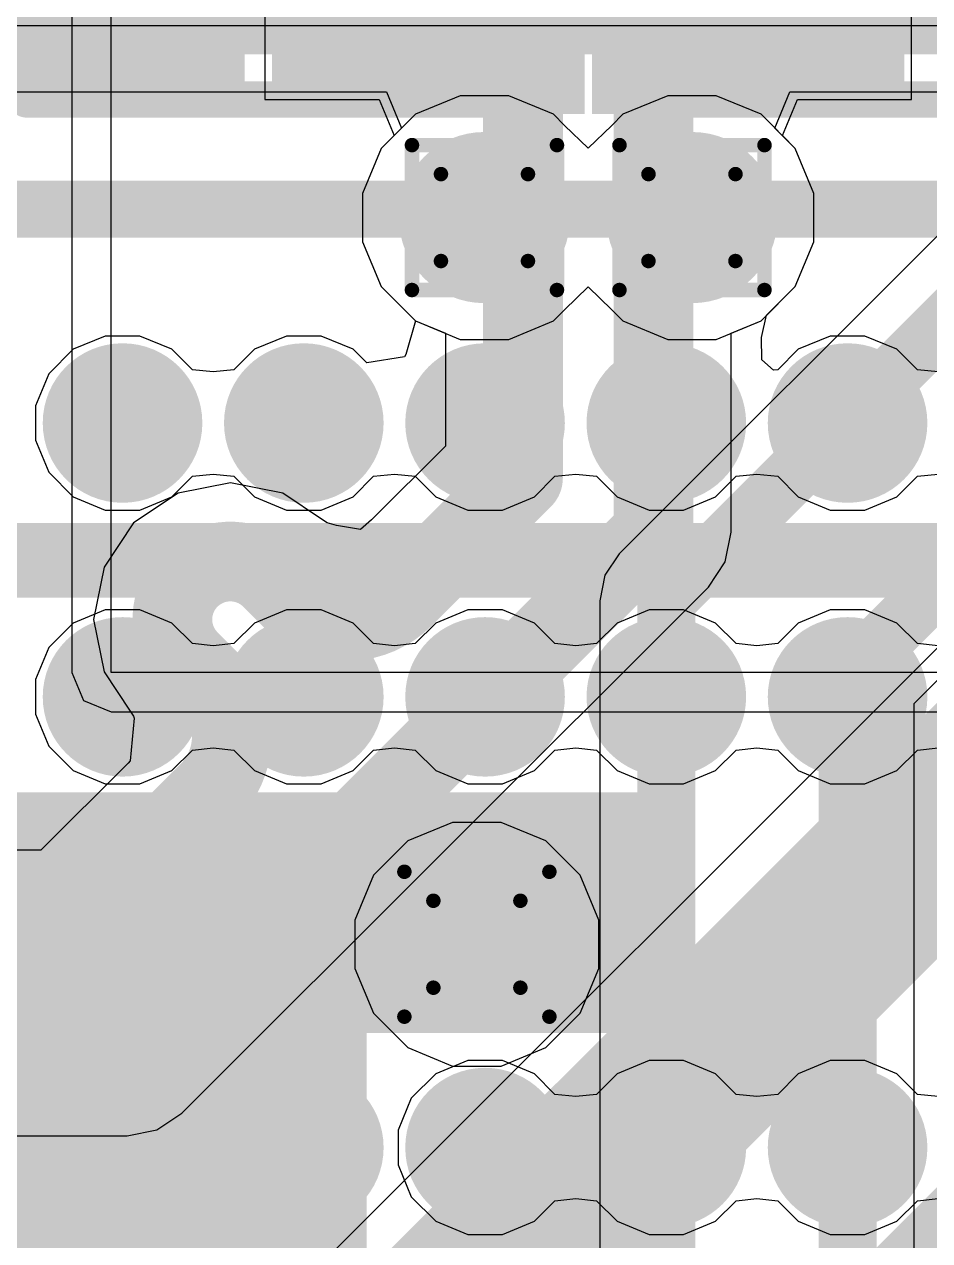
# Model space of a CAD drawing. Header units: inches. Extents: x -22 to 5433, y -13 to 5447.
# Drawn here: x 8.299 to 11.471, y 1.07 to 5.334 of the extents above; entities that cross this region are included whole.
import ezdxf

# ---------------------------------------------------------------- set-up
doc = ezdxf.new("R2010")
doc.units = ezdxf.units.IN
for name, color, linetype in [('Bottom Layer', 5, 'Continuous'), ('Bottom Overlay', 54, 'Continuous'), ('Drill Drawing', 1, 'Continuous'), ('Ground', 16, 'Continuous'), ('Power', 76, 'Continuous'), ('Top Layer', 1, 'Continuous'), ('Top Overlay', 2, 'Continuous'), ('Top Paste', 8, 'Continuous'), ('Top Solder', 216, 'Continuous'), ('Via Holes', 16, 'Continuous')]:
    doc.layers.add(name, color=color, linetype=linetype)

msp = doc.modelspace()

# ---------------------------------------------------------------- hatches: boundary and pattern name
at = {"layer": 'Bottom Layer'}
h = msp.add_hatch(color=5, dxfattribs=at)
edge = h.paths.add_edge_path()
edge.add_arc((9.91096316, 4.65699348), 0.2999994, 0, 360)
h = msp.add_hatch(color=5, dxfattribs=at)
edge = h.paths.add_edge_path()
edge.add_arc((10.63796196, 4.65699348), 0.2999994, 0, 360)
h = msp.add_hatch(color=5, dxfattribs=at)
edge = h.paths.add_edge_path()
edge.add_arc((9.88442778, 2.10956906), 0.2999994, 0, 360)
at = {"layer": 'Ground'}
h = msp.add_hatch(color=16, dxfattribs=at)
edge = h.paths.add_edge_path()
edge.add_arc((9.91096316, 4.65699348), 0.2999994, 0, 360)
h = msp.add_hatch(color=16, dxfattribs=at)
edge = h.paths.add_edge_path()
edge.add_arc((10.63796196, 4.65699348), 0.2999994, 0, 360)
h = msp.add_hatch(color=16, dxfattribs=at)
edge = h.paths.add_edge_path()
edge.add_arc((9.88442778, 2.10956906), 0.2999994, 0, 360)
at = {"layer": 'Power'}
h = msp.add_hatch(color=76, dxfattribs=at)
edge = h.paths.add_edge_path()
edge.add_arc((9.91096316, 4.65699348), 0.2999994, 0, 360)
h = msp.add_hatch(color=76, dxfattribs=at)
edge = h.paths.add_edge_path()
edge.add_arc((10.63796196, 4.65699348), 0.2999994, 0, 360)
h = msp.add_hatch(color=76, dxfattribs=at)
edge = h.paths.add_edge_path()
edge.add_arc((9.88442778, 2.10956906), 0.2999994, 0, 360)
at = {"layer": 'Top Layer'}
for points in [[(8.96882509, 5.19820779), (8.418826189999999, 5.19820779), (8.418826189999999, 5.858209009999999), (8.96882509, 5.858209009999999)], [(9.81882593, 5.19820779), (9.268827029999999, 5.19820779), (9.268827029999999, 5.858209009999999), (9.81882593, 5.858209009999999)], [(10.73009919, 5.858209009999999), (11.28009809, 5.858209009999999), (11.28009809, 5.19820779), (10.73009919, 5.19820779)], [(13.33391034, 3.5860609), (7.865859299999999, 3.5860609), (7.865859299999999, 3.32451202), (13.33391034, 3.32451202)], [(7.16171034, 0.7695920599999999), (9.49851034, 0.7695920599999999), (9.49851034, 2.64183622), (7.16171034, 2.64183622)], [(9.1359228, 1.79854352), (10.54809676, 1.79854352), (10.54809676, 2.64183876), (9.1359228, 2.64183876)]]:
    msp.add_hatch(color=1, dxfattribs=at).paths.add_polyline_path(points)
h = msp.add_hatch(color=1, dxfattribs=at)
edge = h.paths.add_edge_path()
edge.add_arc((9.91096316, 4.65699348), 0.2999994, 0, 360)
h = msp.add_hatch(color=1, dxfattribs=at)
edge = h.paths.add_edge_path()
edge.add_arc((10.63796196, 4.65699348), 0.2999994, 0, 360)
h = msp.add_hatch(color=1, dxfattribs=at)
edge = h.paths.add_edge_path()
edge.add_arc((8.6430993, 3.936745999999999), 0.17799812, 0, 360)
h = msp.add_hatch(color=1, dxfattribs=at)
edge = h.paths.add_edge_path()
edge.add_arc((9.2780993, 3.936745999999999), 0.17799812, 0, 360)
h = msp.add_hatch(color=1, dxfattribs=at)
edge = h.paths.add_edge_path()
edge.add_arc((9.913099299999999, 3.936745999999999), 0.17799812, 0, 360)
h = msp.add_hatch(color=1, dxfattribs=at)
edge = h.paths.add_edge_path()
edge.add_arc((10.5480993, 3.936745999999999), 0.17799812, 0, 360)
h = msp.add_hatch(color=1, dxfattribs=at)
edge = h.paths.add_edge_path()
edge.add_arc((11.1830993, 3.936745999999999), 0.17799812, 0, 360)
h = msp.add_hatch(color=1, dxfattribs=at)
edge = h.paths.add_edge_path()
edge.add_arc((8.6430993, 2.97674792), 0.17799812, 0, 360)
h = msp.add_hatch(color=1, dxfattribs=at)
edge = h.paths.add_edge_path()
edge.add_arc((9.2780993, 2.97674792), 0.17799812, 0, 360)
h = msp.add_hatch(color=1, dxfattribs=at)
edge = h.paths.add_edge_path()
edge.add_arc((9.913099299999999, 2.97674792), 0.17799812, 0, 360)
h = msp.add_hatch(color=1, dxfattribs=at)
edge = h.paths.add_edge_path()
edge.add_arc((10.5480993, 2.97674792), 0.17799812, 0, 360)
h = msp.add_hatch(color=1, dxfattribs=at)
edge = h.paths.add_edge_path()
edge.add_arc((11.1830993, 2.97674792), 0.17799812, 0, 360)
h = msp.add_hatch(color=1, dxfattribs=at)
edge = h.paths.add_edge_path()
edge.add_arc((9.88442778, 2.10956906), 0.2999994, 0, 360)
h = msp.add_hatch(color=1, dxfattribs=at)
edge = h.paths.add_edge_path()
edge.add_arc((8.6430993, 1.396746), 0.17799812, 0, 360)
h = msp.add_hatch(color=1, dxfattribs=at)
edge = h.paths.add_edge_path()
edge.add_arc((9.2780993, 1.396746), 0.17799812, 0, 360)
h = msp.add_hatch(color=1, dxfattribs=at)
edge = h.paths.add_edge_path()
edge.add_arc((9.913099299999999, 1.396746), 0.17799812, 0, 360)
h = msp.add_hatch(color=1, dxfattribs=at)
edge = h.paths.add_edge_path()
edge.add_arc((10.5480993, 1.396746), 0.17799812, 0, 360)
h = msp.add_hatch(color=1, dxfattribs=at)
edge = h.paths.add_edge_path()
edge.add_arc((11.1830993, 1.396746), 0.17799812, 0, 360)
at = {"layer": 'Top Overlay'}
for points in [[(10.26253726, 6.03602044), (9.93233726, 6.03602044), (9.93233726, 5.02002044), (10.26253726, 5.02002044)], [(10.2872921, 5.02022364), (10.6174921, 5.02022364), (10.6174921, 6.03622364), (10.2872921, 6.03622364)]]:
    msp.add_hatch(color=2, dxfattribs=at).paths.add_polyline_path(points)
at = {"layer": 'Top Paste'}
for points in [[(8.96882509, 5.19820779), (8.418826189999999, 5.19820779), (8.418826189999999, 5.858209009999999), (8.96882509, 5.858209009999999)], [(9.81882593, 5.19820779), (9.268827029999999, 5.19820779), (9.268827029999999, 5.858209009999999), (9.81882593, 5.858209009999999)], [(10.73009919, 5.858209009999999), (11.28009809, 5.858209009999999), (11.28009809, 5.19820779), (10.73009919, 5.19820779)]]:
    msp.add_hatch(color=8, dxfattribs=at).paths.add_polyline_path(points)
h = msp.add_hatch(color=8, dxfattribs=at)
edge = h.paths.add_edge_path()
edge.add_arc((8.6430993, 3.936745999999999), 0.17799812, 0, 360)
h = msp.add_hatch(color=8, dxfattribs=at)
edge = h.paths.add_edge_path()
edge.add_arc((9.2780993, 3.936745999999999), 0.17799812, 0, 360)
h = msp.add_hatch(color=8, dxfattribs=at)
edge = h.paths.add_edge_path()
edge.add_arc((9.913099299999999, 3.936745999999999), 0.17799812, 0, 360)
h = msp.add_hatch(color=8, dxfattribs=at)
edge = h.paths.add_edge_path()
edge.add_arc((10.5480993, 3.936745999999999), 0.17799812, 0, 360)
h = msp.add_hatch(color=8, dxfattribs=at)
edge = h.paths.add_edge_path()
edge.add_arc((11.1830993, 3.936745999999999), 0.17799812, 0, 360)
h = msp.add_hatch(color=8, dxfattribs=at)
edge = h.paths.add_edge_path()
edge.add_arc((8.6430993, 2.97674792), 0.17799812, 0, 360)
h = msp.add_hatch(color=8, dxfattribs=at)
edge = h.paths.add_edge_path()
edge.add_arc((9.2780993, 2.97674792), 0.17799812, 0, 360)
h = msp.add_hatch(color=8, dxfattribs=at)
edge = h.paths.add_edge_path()
edge.add_arc((9.913099299999999, 2.97674792), 0.17799812, 0, 360)
h = msp.add_hatch(color=8, dxfattribs=at)
edge = h.paths.add_edge_path()
edge.add_arc((10.5480993, 2.97674792), 0.17799812, 0, 360)
h = msp.add_hatch(color=8, dxfattribs=at)
edge = h.paths.add_edge_path()
edge.add_arc((11.1830993, 2.97674792), 0.17799812, 0, 360)
h = msp.add_hatch(color=8, dxfattribs=at)
edge = h.paths.add_edge_path()
edge.add_arc((8.6430993, 1.396746), 0.17799812, 0, 360)
h = msp.add_hatch(color=8, dxfattribs=at)
edge = h.paths.add_edge_path()
edge.add_arc((9.2780993, 1.396746), 0.17799812, 0, 360)
h = msp.add_hatch(color=8, dxfattribs=at)
edge = h.paths.add_edge_path()
edge.add_arc((9.913099299999999, 1.396746), 0.17799812, 0, 360)
h = msp.add_hatch(color=8, dxfattribs=at)
edge = h.paths.add_edge_path()
edge.add_arc((10.5480993, 1.396746), 0.17799812, 0, 360)
h = msp.add_hatch(color=8, dxfattribs=at)
edge = h.paths.add_edge_path()
edge.add_arc((11.1830993, 1.396746), 0.17799812, 0, 360)
at = {"layer": 'Top Solder'}
for points in [[(9.070425089999999, 5.096607789999999), (8.31722619, 5.096607789999999), (8.31722619, 5.959809009999999), (9.070425089999999, 5.959809009999999)], [(9.920425929999999, 5.096607789999999), (9.16722703, 5.096607789999999), (9.16722703, 5.959809009999999), (9.920425929999999, 5.959809009999999)], [(10.62849919, 5.959809009999999), (11.38169809, 5.959809009999999), (11.38169809, 5.096607789999999), (10.62849919, 5.096607789999999)]]:
    msp.add_hatch(color=216, dxfattribs=at).paths.add_polyline_path(points)
h = msp.add_hatch(color=216, dxfattribs=at)
edge = h.paths.add_edge_path()
edge.add_arc((8.6430993, 3.936745999999999), 0.27959812, 0, 360)
h = msp.add_hatch(color=216, dxfattribs=at)
edge = h.paths.add_edge_path()
edge.add_arc((9.2780993, 3.936745999999999), 0.27959812, 0, 360)
h = msp.add_hatch(color=216, dxfattribs=at)
edge = h.paths.add_edge_path()
edge.add_arc((9.913099299999999, 3.936745999999999), 0.27959812, 0, 360)
h = msp.add_hatch(color=216, dxfattribs=at)
edge = h.paths.add_edge_path()
edge.add_arc((10.5480993, 3.936745999999999), 0.27959812, 0, 360)
h = msp.add_hatch(color=216, dxfattribs=at)
edge = h.paths.add_edge_path()
edge.add_arc((11.1830993, 3.936745999999999), 0.27959812, 0, 360)
h = msp.add_hatch(color=216, dxfattribs=at)
edge = h.paths.add_edge_path()
edge.add_arc((8.6430993, 2.97674792), 0.27959812, 0, 360)
h = msp.add_hatch(color=216, dxfattribs=at)
edge = h.paths.add_edge_path()
edge.add_arc((9.2780993, 2.97674792), 0.27959812, 0, 360)
h = msp.add_hatch(color=216, dxfattribs=at)
edge = h.paths.add_edge_path()
edge.add_arc((9.913099299999999, 2.97674792), 0.27959812, 0, 360)
h = msp.add_hatch(color=216, dxfattribs=at)
edge = h.paths.add_edge_path()
edge.add_arc((10.5480993, 2.97674792), 0.27959812, 0, 360)
h = msp.add_hatch(color=216, dxfattribs=at)
edge = h.paths.add_edge_path()
edge.add_arc((11.1830993, 2.97674792), 0.27959812, 0, 360)
h = msp.add_hatch(color=216, dxfattribs=at)
edge = h.paths.add_edge_path()
edge.add_arc((8.6430993, 1.396746), 0.27959812, 0, 360)
h = msp.add_hatch(color=216, dxfattribs=at)
edge = h.paths.add_edge_path()
edge.add_arc((9.2780993, 1.396746), 0.27959812, 0, 360)
h = msp.add_hatch(color=216, dxfattribs=at)
edge = h.paths.add_edge_path()
edge.add_arc((9.913099299999999, 1.396746), 0.27959812, 0, 360)
h = msp.add_hatch(color=216, dxfattribs=at)
edge = h.paths.add_edge_path()
edge.add_arc((10.5480993, 1.396746), 0.27959812, 0, 360)
h = msp.add_hatch(color=216, dxfattribs=at)
edge = h.paths.add_edge_path()
edge.add_arc((11.1830993, 1.396746), 0.27959812, 0, 360)
at = {"layer": 'Via Holes'}
h = msp.add_hatch(color=7, dxfattribs=at)
edge = h.paths.add_edge_path()
edge.add_arc((9.91096316, 4.65699348), 0.1499997, 0, 360)
h = msp.add_hatch(color=7, dxfattribs=at)
edge = h.paths.add_edge_path()
edge.add_arc((10.63796196, 4.65699348), 0.1499997, 0, 360)
h = msp.add_hatch(color=7, dxfattribs=at)
edge = h.paths.add_edge_path()
edge.add_arc((9.88442778, 2.10956906), 0.1499997, 0, 360)

# ---------------------------------------------------------------- linework, layer by layer
at = {"layer": 'Bottom Layer'}
for p, q in [((6.071090219999999, 5.33088088), (30.86113208, 5.33088088)), ((8.08843442, 5.09780286), (9.56830192, 5.09780286)), ((9.56830192, 5.09780286), (9.620907859999999, 4.97080286)), ((10.92801726, 4.97080286), (10.9806232, 5.09780286)), ((10.9806232, 5.09780286), (13.23442616, 5.09780286)), ((13.33777876, 4.98887242), (7.98596066, -0.36294568)), ((9.620907859999999, 4.97080286), (9.54897252, 4.89886752)), ((10.9999526, 4.89886752), (10.92801726, 4.97080286)), ((9.54897252, 4.89886752), (9.48396376, 4.74192854)), ((11.06496136, 4.74192854), (10.9999526, 4.89886752)), ((9.48396376, 4.74192854), (9.48396376, 4.572058419999999)), ((11.06496136, 4.572058419999999), (11.06496136, 4.74192854)), ((9.48396376, 4.572058419999999), (9.54897252, 4.41511944)), ((10.9999526, 4.41511944), (11.06496136, 4.572058419999999)), ((9.54897252, 4.41511944), (9.669089119999999, 4.29500284)), ((10.879836, 4.29500284), (10.9999526, 4.41511944)), ((9.669089119999999, 4.29500284), (9.773937779999999, 4.25157138)), ((10.77498734, 4.25157138), (10.879836, 4.29500284)), ((9.773937779999999, 4.25157138), (9.773937779999999, 3.8558978)), ((10.77498734, 3.55388672), (10.77498734, 4.25157138)), ((9.773937779999999, 3.8558978), (9.51501526, 3.59697782)), ((9.02076174, 3.72712234), (8.837416919999999, 3.69065302)), ((9.20410656, 3.69065302), (9.02076174, 3.72712234)), ((8.837416919999999, 3.69065302), (8.681974, 3.58678988)), ((9.3440123, 3.59716832), (9.20410656, 3.69065302)), ((8.68197908, 3.5867848), (8.5781261, 3.4313622)), ((8.681974, 3.58678988), (8.68197908, 3.5867848)), ((9.359541859999998, 3.586797499999999), (9.3440123, 3.59716832)), ((9.39217578, 3.57786178), (9.359541859999998, 3.586797499999999)), ((9.51501526, 3.59697782), (9.476836519999999, 3.563239)), ((9.476836519999999, 3.563239), (9.39217578, 3.57786178)), ((10.75428888, 3.44982546), (10.77498734, 3.55388672)), ((8.5781261, 3.4313622), (8.54165678, 3.24801738)), ((10.6953431, 3.36160618), (10.75428888, 3.44982546)), ((8.851325959999999, 1.51758904), (10.6953431, 3.36160618)), ((8.54165678, 3.24801738), (8.5781261, 3.06467256)), ((8.5781261, 3.06467256), (8.67004362, 2.9271087)), ((8.68388408, 2.90229544), (8.66992678, 2.75283676)), ((8.67004362, 2.9271087), (8.68198162, 2.90923726)), ((8.68198162, 2.90923726), (8.68388408, 2.90229544)), ((8.66235504, 2.7443176), (8.3570318, 2.43899436)), ((8.66992678, 2.75283676), (8.66235504, 2.7443176)), ((8.3570318, 2.43899436), (7.757330179999999, 2.43899436)), ((8.76310668, 1.45864326), (8.851325959999999, 1.51758904)), ((8.65904542, 1.4379448), (8.76310668, 1.45864326)), ((7.757330179999999, 1.4379448), (8.65904542, 1.4379448))]:
    msp.add_line(p, q, dxfattribs=at)
for points in [[(8.17368698, -0.8161528, 0.635, 0.635, 0), (15.0990681, 6.10922832, 0.635, 0.635, 0)], [(8.08843442, 5.33088088, 0.2032, 0.2032, 0), (13.23442616, 5.33088088, 0.2032, 0.2032, 0)], [(9.91096316, 4.65699348, 0.2794, 0.2794, 0), (10.04586256, 4.52209408, 0.2794, 0.2794, 0)], [(10.50306256, 4.52209408, 0.2794, 0.2794, 0), (10.63796196, 4.65699348, 0.2794, 0.2794, 0)], [(10.04586256, 3.78616464, 0.2794, 0.2794, 0), (10.04586256, 4.52209408, 0.2794, 0.2794, 0)], [(10.50306256, 3.55388672, 0.2794, 0.2794, 0), (10.50306256, 4.52209408, 0.2794, 0.2794, 0)], [(10.04586256, 3.74326404, 0.2794, 0.2794, 0), (10.04586256, 3.78616464, 0.2794, 0.2794, 0)], [(9.62693782, 3.3243393, 0.2794, 0.2794, 0), (10.04586256, 3.74326404, 0.2794, 0.2794, 0)], [(8.65904542, 1.70986958, 0.2794, 0.2794, 0), (10.50306256, 3.55388672, 0.2794, 0.2794, 0)], [(8.877073939999999, 3.3917001, 0.2794, 0.2794, -0.4142187400102275), (9.164447, 3.39170264, 0.2794, 0.2794, 0)], [(8.87707648, 3.10433212, 0.2794, 0.2794, -0.4142135623730951), (8.87707648, 3.39170264, 0.2794, 0.2794, 0)], [(8.877073939999999, 3.3917001, 0.2794, 0.2794, 0), (8.87707648, 3.39170264, 0.2794, 0.2794, 0)], [(9.164444459999999, 3.3917001, 0.2794, 0.2794, 0), (9.23180526, 3.3243393, 0.2794, 0.2794, 0)], [(9.23180272, 3.32433676, 0.2794, 0.2794, 0), (9.23180526, 3.3243393, 0.2794, 0.2794, 0)], [(9.62693782, 3.3243393, 0.2794, 0.2794, -0.414217327943648), (9.23180526, 3.3243393, 0.2794, 0.2794, 0)], [(8.87707648, 3.10433212, 0.2794, 0.2794, 0), (8.944437279999999, 3.03697132, 0.2794, 0.2794, 0)], [(8.944437279999999, 3.03697132, 0.2794, 0.2794, -0.4142173279678538), (8.944437279999999, 2.64183876, 0.2794, 0.2794, 0)], [(8.845646519999999, 2.543048, 0.2794, 0.2794, 0), (8.944437279999999, 2.64183876, 0.2794, 0.2794, 0)], [(8.4696681, 2.16706958, 0.2794, 0.2794, 0), (8.845646519999999, 2.543048, 0.2794, 0.2794, 0)], [(7.64469388, 2.16706958, 0.2794, 0.2794, 0), (8.4696681, 2.16706958, 0.2794, 0.2794, 0)], [(10.86901306, 0.4147921599999999, 0.3048, 0.3048, 0), (12.4530993, 1.9988784, 0.3048, 0.3048, 0)], [(7.64469642, 1.70986958, 0.2794, 0.2794, 0), (8.65904542, 1.70986958, 0.2794, 0.2794, 0)]]:
    msp.add_lwpolyline(points, format="xyseb", dxfattribs=at)
for points in [[(9.841113159999999, 4.65699348, 0.1397, 0.1397, 1), (9.98081316, 4.65699348, 0.1397, 0.1397, 1)], [(10.56811196, 4.65699348, 0.1397, 0.1397, 1), (10.70781196, 4.65699348, 0.1397, 0.1397, 1)], [(9.97601256, 4.52209408, 0.1397, 0.1397, 1), (10.11571256, 4.52209408, 0.1397, 0.1397, 1)], [(9.97601256, 4.52209408, 0.1397, 0.1397, 1), (10.11571256, 4.52209408, 0.1397, 0.1397, 1)], [(10.43321256, 4.52209408, 0.1397, 0.1397, 1), (10.57291256, 4.52209408, 0.1397, 0.1397, 1)], [(10.43321256, 4.52209408, 0.1397, 0.1397, 1), (10.57291256, 4.52209408, 0.1397, 0.1397, 1)], [(9.97601256, 3.78616464, 0.1397, 0.1397, 1), (10.11571256, 3.78616464, 0.1397, 0.1397, 1)], [(9.97601256, 3.78616464, 0.1397, 0.1397, 1), (10.11571256, 3.78616464, 0.1397, 0.1397, 1)], [(9.97601256, 3.74326404, 0.1397, 0.1397, 1), (10.11571256, 3.74326404, 0.1397, 0.1397, 1)], [(9.97601256, 3.74326404, 0.1397, 0.1397, 1), (10.11571256, 3.74326404, 0.1397, 0.1397, 1)], [(10.43321256, 3.55388672, 0.1397, 0.1397, 1), (10.57291256, 3.55388672, 0.1397, 0.1397, 1)], [(10.43321256, 3.55388672, 0.1397, 0.1397, 1), (10.57291256, 3.55388672, 0.1397, 0.1397, 1)], [(8.80722394, 3.3917001, 0.1397, 0.1397, 1), (8.94692394, 3.3917001, 0.1397, 0.1397, 1)], [(8.80722394, 3.3917001, 0.1397, 0.1397, 1), (8.94692394, 3.3917001, 0.1397, 0.1397, 1)], [(8.80722648, 3.39170264, 0.1397, 0.1397, 1), (8.946926479999998, 3.39170264, 0.1397, 0.1397, 1)], [(8.80722648, 3.39170264, 0.1397, 0.1397, 1), (8.946926479999998, 3.39170264, 0.1397, 0.1397, 1)], [(9.09459446, 3.3917001, 0.1397, 0.1397, 1), (9.23429446, 3.3917001, 0.1397, 0.1397, 1)], [(9.094597, 3.39170264, 0.1397, 0.1397, 1), (9.234297, 3.39170264, 0.1397, 0.1397, 1)], [(9.161952719999999, 3.32433676, 0.1397, 0.1397, 1), (9.30165272, 3.32433676, 0.1397, 0.1397, 1)], [(9.16195526, 3.3243393, 0.1397, 0.1397, 1), (9.301655259999999, 3.3243393, 0.1397, 0.1397, 1)], [(9.16195526, 3.3243393, 0.1397, 0.1397, 1), (9.301655259999999, 3.3243393, 0.1397, 0.1397, 1)], [(9.16195526, 3.3243393, 0.1397, 0.1397, 1), (9.301655259999999, 3.3243393, 0.1397, 0.1397, 1)], [(9.55708782, 3.3243393, 0.1397, 0.1397, 1), (9.69678782, 3.3243393, 0.1397, 0.1397, 1)], [(9.55708782, 3.3243393, 0.1397, 0.1397, 1), (9.69678782, 3.3243393, 0.1397, 0.1397, 1)], [(8.80722648, 3.10433212, 0.1397, 0.1397, 1), (8.946926479999998, 3.10433212, 0.1397, 0.1397, 1)], [(8.80722648, 3.10433212, 0.1397, 0.1397, 1), (8.946926479999998, 3.10433212, 0.1397, 0.1397, 1)], [(8.87458728, 3.03697132, 0.1397, 0.1397, 1), (9.01428728, 3.03697132, 0.1397, 0.1397, 1)], [(8.87458728, 3.03697132, 0.1397, 0.1397, 1), (9.01428728, 3.03697132, 0.1397, 0.1397, 1)], [(8.87458728, 2.64183876, 0.1397, 0.1397, 1), (9.01428728, 2.64183876, 0.1397, 0.1397, 1)], [(8.87458728, 2.64183876, 0.1397, 0.1397, 1), (9.01428728, 2.64183876, 0.1397, 0.1397, 1)], [(8.77579652, 2.543048, 0.1397, 0.1397, 1), (8.91549652, 2.543048, 0.1397, 0.1397, 1)], [(8.77579652, 2.543048, 0.1397, 0.1397, 1), (8.91549652, 2.543048, 0.1397, 0.1397, 1)], [(8.3998181, 2.16706958, 0.1397, 0.1397, 1), (8.539518099999999, 2.16706958, 0.1397, 0.1397, 1)], [(8.3998181, 2.16706958, 0.1397, 0.1397, 1), (8.539518099999999, 2.16706958, 0.1397, 0.1397, 1)], [(8.58919542, 1.70986958, 0.1397, 0.1397, 1), (8.728895419999999, 1.70986958, 0.1397, 0.1397, 1)], [(8.58919542, 1.70986958, 0.1397, 0.1397, 1), (8.728895419999999, 1.70986958, 0.1397, 0.1397, 1)]]:
    msp.add_lwpolyline(points, format="xyseb", close=True, dxfattribs=at)
at = {"layer": 'Bottom Overlay'}
msp.add_lwpolyline([(4.95759994, 5.33088088, 0.127, 0.127, 0), (31.95759928, 5.33088088, 0.127, 0.127, 0)], format="xyseb", dxfattribs=at)
at = {"layer": 'Drill Drawing'}
for points in [[(9.65696316, 4.910993479999999, 0.0508, 0.0508, 0), (10.16496316, 4.910993479999999, 0.0508, 0.0508, 0)], [(9.65696316, 4.40299348, 0.0508, 0.0508, 0), (9.65696316, 4.910993479999999, 0.0508, 0.0508, 0)], [(10.16496316, 4.40299348, 0.0508, 0.0508, 0), (10.16496316, 4.910993479999999, 0.0508, 0.0508, 0)], [(10.38396196, 4.910993479999999, 0.0508, 0.0508, 0), (10.89196196, 4.910993479999999, 0.0508, 0.0508, 0)], [(10.38396196, 4.40299348, 0.0508, 0.0508, 0), (10.38396196, 4.910993479999999, 0.0508, 0.0508, 0)], [(10.89196196, 4.40299348, 0.0508, 0.0508, 0), (10.89196196, 4.910993479999999, 0.0508, 0.0508, 0)], [(9.75856316, 4.80939348, 0.0508, 0.0508, 0), (10.06336316, 4.80939348, 0.0508, 0.0508, 0)], [(9.75856316, 4.50459348, 0.0508, 0.0508, 0), (9.75856316, 4.80939348, 0.0508, 0.0508, 0)], [(10.06336316, 4.50459348, 0.0508, 0.0508, 0), (10.06336316, 4.80939348, 0.0508, 0.0508, 0)], [(10.48556196, 4.80939348, 0.0508, 0.0508, 0), (10.79036196, 4.80939348, 0.0508, 0.0508, 0)], [(10.48556196, 4.50459348, 0.0508, 0.0508, 0), (10.48556196, 4.80939348, 0.0508, 0.0508, 0)], [(10.79036196, 4.50459348, 0.0508, 0.0508, 0), (10.79036196, 4.80939348, 0.0508, 0.0508, 0)], [(9.75856316, 4.50459348, 0.0508, 0.0508, 0), (10.06336316, 4.50459348, 0.0508, 0.0508, 0)], [(10.48556196, 4.50459348, 0.0508, 0.0508, 0), (10.79036196, 4.50459348, 0.0508, 0.0508, 0)], [(9.65696316, 4.40299348, 0.0508, 0.0508, 0), (10.16496316, 4.40299348, 0.0508, 0.0508, 0)], [(10.38396196, 4.40299348, 0.0508, 0.0508, 0), (10.89196196, 4.40299348, 0.0508, 0.0508, 0)], [(9.63042778, 2.36356906, 0.0508, 0.0508, 0), (10.13842778, 2.36356906, 0.0508, 0.0508, 0)], [(9.63042778, 1.85556906, 0.0508, 0.0508, 0), (9.63042778, 2.36356906, 0.0508, 0.0508, 0)], [(10.13842778, 1.85556906, 0.0508, 0.0508, 0), (10.13842778, 2.36356906, 0.0508, 0.0508, 0)], [(9.73202778, 2.26196906, 0.0508, 0.0508, 0), (10.03682778, 2.26196906, 0.0508, 0.0508, 0)], [(9.73202778, 1.95716906, 0.0508, 0.0508, 0), (9.73202778, 2.26196906, 0.0508, 0.0508, 0)], [(10.03682778, 1.95716906, 0.0508, 0.0508, 0), (10.03682778, 2.26196906, 0.0508, 0.0508, 0)], [(9.73202778, 1.95716906, 0.0508, 0.0508, 0), (10.03682778, 1.95716906, 0.0508, 0.0508, 0)], [(9.63042778, 1.85556906, 0.0508, 0.0508, 0), (10.13842778, 1.85556906, 0.0508, 0.0508, 0)]]:
    msp.add_lwpolyline(points, format="xyseb", dxfattribs=at)
for points in [[(9.64426316, 4.910993479999999, 0.0254, 0.0254, 1), (9.66966316, 4.910993479999999, 0.0254, 0.0254, 1)], [(9.64426316, 4.910993479999999, 0.0254, 0.0254, 1), (9.66966316, 4.910993479999999, 0.0254, 0.0254, 1)], [(10.15226316, 4.910993479999999, 0.0254, 0.0254, 1), (10.17766316, 4.910993479999999, 0.0254, 0.0254, 1)], [(10.15226316, 4.910993479999999, 0.0254, 0.0254, 1), (10.17766316, 4.910993479999999, 0.0254, 0.0254, 1)], [(10.37126196, 4.910993479999999, 0.0254, 0.0254, 1), (10.39666196, 4.910993479999999, 0.0254, 0.0254, 1)], [(10.37126196, 4.910993479999999, 0.0254, 0.0254, 1), (10.39666196, 4.910993479999999, 0.0254, 0.0254, 1)], [(10.87926196, 4.910993479999999, 0.0254, 0.0254, 1), (10.90466196, 4.910993479999999, 0.0254, 0.0254, 1)], [(10.87926196, 4.910993479999999, 0.0254, 0.0254, 1), (10.90466196, 4.910993479999999, 0.0254, 0.0254, 1)], [(9.74586316, 4.80939348, 0.0254, 0.0254, 1), (9.77126316, 4.80939348, 0.0254, 0.0254, 1)], [(9.74586316, 4.80939348, 0.0254, 0.0254, 1), (9.77126316, 4.80939348, 0.0254, 0.0254, 1)], [(10.05066316, 4.80939348, 0.0254, 0.0254, 1), (10.07606316, 4.80939348, 0.0254, 0.0254, 1)], [(10.05066316, 4.80939348, 0.0254, 0.0254, 1), (10.07606316, 4.80939348, 0.0254, 0.0254, 1)], [(10.47286196, 4.80939348, 0.0254, 0.0254, 1), (10.49826196, 4.80939348, 0.0254, 0.0254, 1)], [(10.47286196, 4.80939348, 0.0254, 0.0254, 1), (10.49826196, 4.80939348, 0.0254, 0.0254, 1)], [(10.77766196, 4.80939348, 0.0254, 0.0254, 1), (10.80306196, 4.80939348, 0.0254, 0.0254, 1)], [(10.77766196, 4.80939348, 0.0254, 0.0254, 1), (10.80306196, 4.80939348, 0.0254, 0.0254, 1)], [(9.74586316, 4.50459348, 0.0254, 0.0254, 1), (9.77126316, 4.50459348, 0.0254, 0.0254, 1)], [(9.74586316, 4.50459348, 0.0254, 0.0254, 1), (9.77126316, 4.50459348, 0.0254, 0.0254, 1)], [(10.05066316, 4.50459348, 0.0254, 0.0254, 1), (10.07606316, 4.50459348, 0.0254, 0.0254, 1)], [(10.05066316, 4.50459348, 0.0254, 0.0254, 1), (10.07606316, 4.50459348, 0.0254, 0.0254, 1)], [(10.47286196, 4.50459348, 0.0254, 0.0254, 1), (10.49826196, 4.50459348, 0.0254, 0.0254, 1)], [(10.47286196, 4.50459348, 0.0254, 0.0254, 1), (10.49826196, 4.50459348, 0.0254, 0.0254, 1)], [(10.77766196, 4.50459348, 0.0254, 0.0254, 1), (10.80306196, 4.50459348, 0.0254, 0.0254, 1)], [(10.77766196, 4.50459348, 0.0254, 0.0254, 1), (10.80306196, 4.50459348, 0.0254, 0.0254, 1)], [(9.64426316, 4.40299348, 0.0254, 0.0254, 1), (9.66966316, 4.40299348, 0.0254, 0.0254, 1)], [(9.64426316, 4.40299348, 0.0254, 0.0254, 1), (9.66966316, 4.40299348, 0.0254, 0.0254, 1)], [(10.15226316, 4.40299348, 0.0254, 0.0254, 1), (10.17766316, 4.40299348, 0.0254, 0.0254, 1)], [(10.15226316, 4.40299348, 0.0254, 0.0254, 1), (10.17766316, 4.40299348, 0.0254, 0.0254, 1)], [(10.37126196, 4.40299348, 0.0254, 0.0254, 1), (10.39666196, 4.40299348, 0.0254, 0.0254, 1)], [(10.37126196, 4.40299348, 0.0254, 0.0254, 1), (10.39666196, 4.40299348, 0.0254, 0.0254, 1)], [(10.87926196, 4.40299348, 0.0254, 0.0254, 1), (10.90466196, 4.40299348, 0.0254, 0.0254, 1)], [(10.87926196, 4.40299348, 0.0254, 0.0254, 1), (10.90466196, 4.40299348, 0.0254, 0.0254, 1)], [(9.61772778, 2.36356906, 0.0254, 0.0254, 1), (9.64312778, 2.36356906, 0.0254, 0.0254, 1)], [(9.61772778, 2.36356906, 0.0254, 0.0254, 1), (9.64312778, 2.36356906, 0.0254, 0.0254, 1)], [(10.12572778, 2.36356906, 0.0254, 0.0254, 1), (10.15112778, 2.36356906, 0.0254, 0.0254, 1)], [(10.12572778, 2.36356906, 0.0254, 0.0254, 1), (10.15112778, 2.36356906, 0.0254, 0.0254, 1)], [(9.71932778, 2.26196906, 0.0254, 0.0254, 1), (9.74472778, 2.26196906, 0.0254, 0.0254, 1)], [(9.71932778, 2.26196906, 0.0254, 0.0254, 1), (9.74472778, 2.26196906, 0.0254, 0.0254, 1)], [(10.02412778, 2.26196906, 0.0254, 0.0254, 1), (10.04952778, 2.26196906, 0.0254, 0.0254, 1)], [(10.02412778, 2.26196906, 0.0254, 0.0254, 1), (10.04952778, 2.26196906, 0.0254, 0.0254, 1)], [(9.71932778, 1.95716906, 0.0254, 0.0254, 1), (9.74472778, 1.95716906, 0.0254, 0.0254, 1)], [(9.71932778, 1.95716906, 0.0254, 0.0254, 1), (9.74472778, 1.95716906, 0.0254, 0.0254, 1)], [(10.02412778, 1.95716906, 0.0254, 0.0254, 1), (10.04952778, 1.95716906, 0.0254, 0.0254, 1)], [(10.02412778, 1.95716906, 0.0254, 0.0254, 1), (10.04952778, 1.95716906, 0.0254, 0.0254, 1)], [(9.61772778, 1.85556906, 0.0254, 0.0254, 1), (9.64312778, 1.85556906, 0.0254, 0.0254, 1)], [(9.61772778, 1.85556906, 0.0254, 0.0254, 1), (9.64312778, 1.85556906, 0.0254, 0.0254, 1)], [(10.12572778, 1.85556906, 0.0254, 0.0254, 1), (10.15112778, 1.85556906, 0.0254, 0.0254, 1)], [(10.12572778, 1.85556906, 0.0254, 0.0254, 1), (10.15112778, 1.85556906, 0.0254, 0.0254, 1)]]:
    msp.add_lwpolyline(points, format="xyseb", close=True, dxfattribs=at)
at = {"layer": 'Ground'}
for p, q in [((12.61162578, 5.70681104), (10.38328886, 3.47847412)), ((9.8260281, 5.08399288), (9.669089119999999, 5.01898412)), ((9.995898219999999, 5.08399288), (9.8260281, 5.08399288)), ((10.1528372, 5.01898412), (9.995898219999999, 5.08399288)), ((10.5530269, 5.08399288), (10.39608792, 5.01898412)), ((10.72289702, 5.08399288), (10.5530269, 5.08399288)), ((10.879836, 5.01898412), (10.72289702, 5.08399288)), ((9.669089119999999, 5.01898412), (9.54897252, 4.89886752)), ((10.191496, 4.98032532), (10.1528372, 5.01898412)), ((10.39608792, 5.01898412), (10.35742912, 4.98032532)), ((10.9999526, 4.89886752), (10.879836, 5.01898412)), ((10.27446256, 4.900325479999999), (10.191496, 4.98032532)), ((10.35742912, 4.98032532), (10.27446256, 4.900325479999999)), ((9.54897252, 4.89886752), (9.48396376, 4.74192854)), ((11.06496136, 4.74192854), (10.9999526, 4.89886752)), ((9.48396376, 4.74192854), (9.48396376, 4.572058419999999)), ((11.06496136, 4.572058419999999), (11.06496136, 4.74192854)), ((11.41617732, 2.95359582), (13.13454828, 4.67196678)), ((9.48396376, 4.572058419999999), (9.54897252, 4.41511944)), ((10.9999526, 4.41511944), (11.06496136, 4.572058419999999)), ((9.54897252, 4.41511944), (9.669089119999999, 4.29500284)), ((10.191496, 4.33366164), (10.27446256, 4.41366148)), ((10.27446256, 4.41366148), (10.35742912, 4.33366164)), ((10.879836, 4.29500284), (10.9999526, 4.41511944)), ((10.1528372, 4.29500284), (10.191496, 4.33366164)), ((10.35742912, 4.33366164), (10.39608792, 4.29500284)), ((9.669089119999999, 4.29500284), (9.8260281, 4.22999408)), ((9.995898219999999, 4.22999408), (10.1528372, 4.29500284)), ((10.39608792, 4.29500284), (10.5530269, 4.22999408)), ((10.72289702, 4.22999408), (10.879836, 4.29500284)), ((9.8260281, 4.22999408), (9.995898219999999, 4.22999408)), ((10.5530269, 4.22999408), (10.72289702, 4.22999408)), ((10.38328886, 3.47847412), (10.33276318, 3.40285832)), ((10.33276318, 3.40285832), (10.31502128, 3.31366368)), ((10.31502128, 3.31366368), (10.31502128, -0.5521197999999999)), ((11.41617732, 0.05237988), (11.41617732, 2.95359582))]:
    msp.add_line(p, q, dxfattribs=at)
for points in [[(10.5480993, 3.31366368, 0.2032, 0.2032, 0), (12.77643622, 5.5420006, 0.2032, 0.2032, 0)], [(11.1830993, 3.05013868, 0.2032, 0.2032, 0), (13.03800542, 4.9050448, 0.2032, 0.2032, 0)], [(10.5480993, -0.9177527999999999, 0.2032, 0.2032, 0), (10.5480993, 3.31366368, 0.2032, 0.2032, 0)], [(11.1830993, -0.31325312, 0.2032, 0.2032, 0), (11.1830993, 3.05013868, 0.2032, 0.2032, 0)]]:
    msp.add_lwpolyline(points, format="xyseb", dxfattribs=at)
for points in [[(10.4972993, 3.31366368, 0.1016, 0.1016, 1), (10.5988993, 3.31366368, 0.1016, 0.1016, 1)], [(10.4972993, 3.31366368, 0.1016, 0.1016, 1), (10.5988993, 3.31366368, 0.1016, 0.1016, 1)], [(11.1322993, 3.05013868, 0.1016, 0.1016, 1), (11.2338993, 3.05013868, 0.1016, 0.1016, 1)], [(11.1322993, 3.05013868, 0.1016, 0.1016, 1), (11.2338993, 3.05013868, 0.1016, 0.1016, 1)]]:
    msp.add_lwpolyline(points, format="xyseb", close=True, dxfattribs=at)
at = {"layer": 'Power'}
for p, q in [((8.4658962, 5.502280079999999), (8.4658962, 3.0617414)), ((8.603361, 3.0617414), (8.603361, 5.502280079999999)), ((9.8260281, 5.08399288), (9.669089119999999, 5.01898412)), ((9.995898219999999, 5.08399288), (9.8260281, 5.08399288)), ((10.1528372, 5.01898412), (9.995898219999999, 5.08399288)), ((10.5530269, 5.08399288), (10.39608792, 5.01898412)), ((10.72289702, 5.08399288), (10.5530269, 5.08399288)), ((10.879836, 5.01898412), (10.72289702, 5.08399288)), ((9.669089119999999, 5.01898412), (9.54897252, 4.89886752)), ((10.191496, 4.98032532), (10.1528372, 5.01898412)), ((10.39608792, 5.01898412), (10.35742912, 4.98032532)), ((10.9999526, 4.89886752), (10.879836, 5.01898412)), ((10.27446256, 4.900325479999999), (10.191496, 4.98032532)), ((10.35742912, 4.98032532), (10.27446256, 4.900325479999999)), ((9.54897252, 4.89886752), (9.48396376, 4.74192854)), ((11.06496136, 4.74192854), (10.9999526, 4.89886752)), ((9.48396376, 4.74192854), (9.48396376, 4.572058419999999)), ((11.06496136, 4.572058419999999), (11.06496136, 4.74192854)), ((9.48396376, 4.572058419999999), (9.54897252, 4.41511944)), ((10.9999526, 4.41511944), (11.06496136, 4.572058419999999)), ((9.54897252, 4.41511944), (9.669089119999999, 4.29500284)), ((10.191496, 4.33366164), (10.27446256, 4.41366148)), ((10.27446256, 4.41366148), (10.35742912, 4.33366164)), ((10.879836, 4.29500284), (10.9999526, 4.41511944)), ((10.1528372, 4.29500284), (10.191496, 4.33366164)), ((10.35742912, 4.33366164), (10.39608792, 4.29500284)), ((9.669089119999999, 4.29500284), (9.8260281, 4.22999408)), ((9.995898219999999, 4.22999408), (10.1528372, 4.29500284)), ((10.39608792, 4.29500284), (10.5530269, 4.22999408)), ((10.72289702, 4.22999408), (10.879836, 4.29500284)), ((9.8260281, 4.22999408), (9.995898219999999, 4.22999408)), ((10.5530269, 4.22999408), (10.72289702, 4.22999408)), ((8.4658962, 3.0617414), (8.50615774, 2.96453814)), ((14.50351176, 3.0617414), (8.603361, 3.0617414)), ((8.50615774, 2.96453814), (8.603361, 2.9242766)), ((8.603361, 2.9242766), (12.99961078, 2.9242766)), ((9.79949272, 2.53656846), (9.64255374, 2.4715597)), ((9.96936284, 2.53656846), (9.79949272, 2.53656846)), ((10.12630182, 2.4715597), (9.96936284, 2.53656846)), ((9.64255374, 2.4715597), (9.52243714, 2.3514431)), ((10.24641842, 2.3514431), (10.12630182, 2.4715597)), ((9.52243714, 2.3514431), (9.45742838, 2.19450412)), ((10.31142718, 2.19450412), (10.24641842, 2.3514431)), ((9.45742838, 2.19450412), (9.45742838, 2.024634)), ((10.31142718, 2.024634), (10.31142718, 2.19450412)), ((9.45742838, 2.024634), (9.52243714, 1.86769502)), ((10.24641842, 1.86769502), (10.31142718, 2.024634)), ((9.52243714, 1.86769502), (9.64255374, 1.74757842)), ((10.12630182, 1.74757842), (10.24641842, 1.86769502)), ((9.64255374, 1.74757842), (9.79949272, 1.68256966)), ((9.96936284, 1.68256966), (10.12630182, 1.74757842)), ((9.79949272, 1.68256966), (9.96936284, 1.68256966))]:
    msp.add_line(p, q, dxfattribs=at)
at = {"layer": 'Top Layer'}
for p, q in [((9.1418283, 5.985207739999999), (9.1418283, 5.071209059999999)), ((11.40709682, 5.071209059999999), (11.40709682, 5.985207739999999)), ((9.1418283, 5.071209059999999), (9.54170812, 5.071209059999999)), ((9.54170812, 5.071209059999999), (9.594314059999999, 4.944209059999999)), ((10.95461106, 4.944209059999999), (11.007217, 5.071209059999999)), ((11.007217, 5.071209059999999), (11.40709682, 5.071209059999999)), ((9.594314059999999, 4.944209059999999), (9.54897252, 4.89886752)), ((10.9999526, 4.89886752), (10.95461106, 4.944209059999999)), ((9.54897252, 4.89886752), (9.48396376, 4.74192854)), ((11.06496136, 4.74192854), (10.9999526, 4.89886752)), ((9.48396376, 4.74192854), (9.48396376, 4.572058419999999)), ((11.06496136, 4.572058419999999), (11.06496136, 4.74192854)), ((9.48396376, 4.572058419999999), (9.54897252, 4.41511944)), ((10.9999526, 4.41511944), (11.06496136, 4.572058419999999)), ((9.54897252, 4.41511944), (9.669086579999998, 4.295005379999999)), ((10.89962006, 4.3147869), (10.9999526, 4.41511944)), ((10.88110346, 4.23610024), (10.89962006, 4.3147869)), ((9.669086579999998, 4.295005379999999), (9.63567288, 4.17656772)), ((8.582431399999999, 4.24174412), (8.470333579999998, 4.19531038)), ((8.7037672, 4.24174412), (8.582431399999999, 4.24174412)), ((8.815865019999999, 4.19531038), (8.7037672, 4.24174412)), ((9.2174314, 4.24174412), (9.10533358, 4.19531038)), ((9.3387672, 4.24174412), (9.2174314, 4.24174412)), ((9.45086502, 4.19531038), (9.3387672, 4.24174412)), ((10.88276462, 4.15874962), (10.88110346, 4.23610024)), ((11.1224314, 4.24174412), (11.01033358, 4.19531038)), ((11.2437672, 4.24174412), (11.1224314, 4.24174412)), ((11.35586502, 4.19531038), (11.2437672, 4.24174412)), ((8.470333579999998, 4.19531038), (8.38453492, 4.10951172)), ((8.88780798, 4.123367419999999), (8.815865019999999, 4.19531038)), ((9.10533358, 4.19531038), (9.033390619999999, 4.123367419999999)), ((9.49892944, 4.147245959999999), (9.45086502, 4.19531038)), ((11.01033358, 4.19531038), (10.93839062, 4.123367419999999)), ((11.42780798, 4.123367419999999), (11.35586502, 4.19531038)), ((9.63082402, 4.16920426), (9.49892944, 4.147245959999999)), ((9.63567288, 4.17656772), (9.63082402, 4.16920426)), ((10.92358242, 4.1218104), (10.88276462, 4.15874962)), ((8.38453492, 4.10951172), (8.338101179999999, 3.9974139)), ((8.9605993, 4.11571186), (8.88780798, 4.123367419999999)), ((9.033390619999999, 4.123367419999999), (8.9605993, 4.11571186)), ((10.93839062, 4.123367419999999), (10.92358242, 4.1218104)), ((11.5005993, 4.11571186), (11.42780798, 4.123367419999999)), ((8.338101179999999, 3.9974139), (8.338101179999999, 3.8760781)), ((8.338101179999999, 3.8760781), (8.38453492, 3.76398028)), ((8.38453492, 3.76398028), (8.470333579999998, 3.67818162)), ((8.88780798, 3.75012458), (8.9605993, 3.757780139999999)), ((8.9605993, 3.757780139999999), (9.033390619999999, 3.75012458)), ((9.52280798, 3.75012458), (9.5955993, 3.757780139999999)), ((9.5955993, 3.757780139999999), (9.66839062, 3.75012458)), ((10.15780798, 3.75012458), (10.2305993, 3.757780139999999)), ((10.2305993, 3.757780139999999), (10.30339062, 3.75012458)), ((10.79280798, 3.75012458), (10.8655993, 3.757780139999999)), ((10.8655993, 3.757780139999999), (10.93839062, 3.75012458)), ((11.42780798, 3.75012458), (11.5005993, 3.757780139999999)), ((8.815865019999999, 3.67818162), (8.88780798, 3.75012458)), ((9.033390619999999, 3.75012458), (9.10533358, 3.67818162)), ((9.45086502, 3.67818162), (9.52280798, 3.75012458)), ((9.66839062, 3.75012458), (9.74033358, 3.67818162)), ((10.08586502, 3.67818162), (10.15780798, 3.75012458)), ((10.30339062, 3.75012458), (10.37533358, 3.67818162)), ((10.72086502, 3.67818162), (10.79280798, 3.75012458)), ((10.93839062, 3.75012458), (11.01033358, 3.67818162)), ((11.35586502, 3.67818162), (11.42780798, 3.75012458)), ((8.470333579999998, 3.67818162), (8.582431399999999, 3.63174788)), ((8.7037672, 3.63174788), (8.815865019999999, 3.67818162)), ((9.10533358, 3.67818162), (9.2174314, 3.63174788)), ((9.3387672, 3.63174788), (9.45086502, 3.67818162)), ((9.74033358, 3.67818162), (9.852431399999999, 3.63174788)), ((9.9737672, 3.63174788), (10.08586502, 3.67818162)), ((10.37533358, 3.67818162), (10.4874314, 3.63174788)), ((10.6087672, 3.63174788), (10.72086502, 3.67818162)), ((11.01033358, 3.67818162), (11.1224314, 3.63174788)), ((11.2437672, 3.63174788), (11.35586502, 3.67818162)), ((8.582431399999999, 3.63174788), (8.7037672, 3.63174788)), ((9.2174314, 3.63174788), (9.3387672, 3.63174788)), ((9.852431399999999, 3.63174788), (9.9737672, 3.63174788)), ((10.4874314, 3.63174788), (10.6087672, 3.63174788)), ((11.1224314, 3.63174788), (11.2437672, 3.63174788)), ((8.582431399999999, 3.28174604), (8.470333579999998, 3.2353123)), ((8.7037672, 3.28174604), (8.582431399999999, 3.28174604)), ((8.815865019999999, 3.2353123), (8.7037672, 3.28174604)), ((9.2174314, 3.28174604), (9.10533358, 3.2353123)), ((9.3387672, 3.28174604), (9.2174314, 3.28174604)), ((9.45086502, 3.2353123), (9.3387672, 3.28174604)), ((9.852431399999999, 3.28174604), (9.74033358, 3.2353123)), ((9.9737672, 3.28174604), (9.852431399999999, 3.28174604)), ((10.08586502, 3.2353123), (9.9737672, 3.28174604)), ((10.4874314, 3.28174604), (10.37533358, 3.2353123)), ((10.6087672, 3.28174604), (10.4874314, 3.28174604)), ((10.72086502, 3.2353123), (10.6087672, 3.28174604)), ((11.1224314, 3.28174604), (11.01033358, 3.2353123)), ((11.2437672, 3.28174604), (11.1224314, 3.28174604)), ((11.35586502, 3.2353123), (11.2437672, 3.28174604)), ((8.470333579999998, 3.2353123), (8.38453492, 3.14951364)), ((8.88780798, 3.16336934), (8.815865019999999, 3.2353123)), ((9.10533358, 3.2353123), (9.033390619999999, 3.16336934)), ((9.52280798, 3.16336934), (9.45086502, 3.2353123)), ((9.74033358, 3.2353123), (9.66839062, 3.16336934)), ((10.15780798, 3.16336934), (10.08586502, 3.2353123)), ((10.37533358, 3.2353123), (10.30339062, 3.16336934)), ((10.79280798, 3.16336934), (10.72086502, 3.2353123)), ((11.01033358, 3.2353123), (10.93839062, 3.16336934)), ((11.42780798, 3.16336934), (11.35586502, 3.2353123)), ((8.9605993, 3.15571378), (8.88780798, 3.16336934)), ((9.033390619999999, 3.16336934), (8.9605993, 3.15571378)), ((9.5955993, 3.15571378), (9.52280798, 3.16336934)), ((9.66839062, 3.16336934), (9.5955993, 3.15571378)), ((10.2305993, 3.15571378), (10.15780798, 3.16336934)), ((10.30339062, 3.16336934), (10.2305993, 3.15571378)), ((10.8655993, 3.15571378), (10.79280798, 3.16336934)), ((10.93839062, 3.16336934), (10.8655993, 3.15571378)), ((11.5005993, 3.15571378), (11.42780798, 3.16336934)), ((8.38453492, 3.14951364), (8.338101179999999, 3.03741582)), ((8.338101179999999, 3.03741582), (8.338101179999999, 2.91608002)), ((8.338101179999999, 2.91608002), (8.38453492, 2.8039822)), ((8.38453492, 2.8039822), (8.470333579999998, 2.71818354)), ((8.815865019999999, 2.71818354), (8.88780798, 2.7901265)), ((8.88780798, 2.7901265), (8.9605993, 2.79778206)), ((8.9605993, 2.79778206), (9.033390619999999, 2.7901265)), ((9.033390619999999, 2.7901265), (9.10533358, 2.71818354)), ((9.45086502, 2.71818354), (9.52280798, 2.7901265)), ((9.52280798, 2.7901265), (9.5955993, 2.79778206)), ((9.5955993, 2.79778206), (9.66839062, 2.7901265)), ((9.66839062, 2.7901265), (9.74033358, 2.71818354)), ((10.08586502, 2.71818354), (10.15780798, 2.7901265)), ((10.15780798, 2.7901265), (10.2305993, 2.79778206)), ((10.2305993, 2.79778206), (10.30339062, 2.7901265)), ((10.30339062, 2.7901265), (10.37533358, 2.71818354)), ((10.72086502, 2.71818354), (10.79280798, 2.7901265)), ((10.79280798, 2.7901265), (10.8655993, 2.79778206)), ((10.8655993, 2.79778206), (10.93839062, 2.7901265)), ((10.93839062, 2.7901265), (11.01033358, 2.71818354)), ((11.35586502, 2.71818354), (11.42780798, 2.7901265)), ((11.42780798, 2.7901265), (11.5005993, 2.79778206)), ((8.470333579999998, 2.71818354), (8.582431399999999, 2.6717498)), ((8.7037672, 2.6717498), (8.815865019999999, 2.71818354)), ((9.10533358, 2.71818354), (9.2174314, 2.6717498)), ((9.3387672, 2.6717498), (9.45086502, 2.71818354)), ((9.74033358, 2.71818354), (9.852431399999999, 2.6717498)), ((9.9737672, 2.6717498), (10.08586502, 2.71818354)), ((10.37533358, 2.71818354), (10.4874314, 2.6717498)), ((10.6087672, 2.6717498), (10.72086502, 2.71818354)), ((11.01033358, 2.71818354), (11.1224314, 2.6717498)), ((11.2437672, 2.6717498), (11.35586502, 2.71818354)), ((8.582431399999999, 2.6717498), (8.7037672, 2.6717498)), ((9.2174314, 2.6717498), (9.3387672, 2.6717498)), ((9.852431399999999, 2.6717498), (9.9737672, 2.6717498)), ((10.4874314, 2.6717498), (10.6087672, 2.6717498)), ((11.1224314, 2.6717498), (11.2437672, 2.6717498)), ((9.852431399999999, 1.70174412), (9.74033358, 1.65531038)), ((9.9737672, 1.70174412), (9.852431399999999, 1.70174412)), ((10.08586502, 1.65531038), (9.9737672, 1.70174412)), ((10.4874314, 1.70174412), (10.37533358, 1.65531038)), ((10.6087672, 1.70174412), (10.4874314, 1.70174412)), ((10.72086502, 1.65531038), (10.6087672, 1.70174412)), ((11.1224314, 1.70174412), (11.01033358, 1.65531038)), ((11.2437672, 1.70174412), (11.1224314, 1.70174412)), ((11.35586502, 1.65531038), (11.2437672, 1.70174412)), ((9.74033358, 1.65531038), (9.65453492, 1.56951172)), ((10.15780798, 1.58336742), (10.08586502, 1.65531038)), ((10.37533358, 1.65531038), (10.30339062, 1.58336742)), ((10.79280798, 1.58336742), (10.72086502, 1.65531038)), ((11.01033358, 1.65531038), (10.93839062, 1.58336742)), ((11.42780798, 1.58336742), (11.35586502, 1.65531038)), ((10.2305993, 1.57571186), (10.15780798, 1.58336742)), ((10.30339062, 1.58336742), (10.2305993, 1.57571186)), ((10.8655993, 1.57571186), (10.79280798, 1.58336742)), ((10.93839062, 1.58336742), (10.8655993, 1.57571186)), ((11.5005993, 1.57571186), (11.42780798, 1.58336742)), ((9.65453492, 1.56951172), (9.608101179999998, 1.4574139)), ((9.608101179999998, 1.4574139), (9.608101179999998, 1.3360781)), ((9.608101179999998, 1.3360781), (9.65453492, 1.22398028)), ((9.65453492, 1.22398028), (9.74033358, 1.13818162)), ((10.08586502, 1.13818162), (10.15780798, 1.21012458)), ((10.15780798, 1.21012458), (10.2305993, 1.21778014)), ((10.2305993, 1.21778014), (10.30339062, 1.21012458)), ((10.30339062, 1.21012458), (10.37533358, 1.13818162)), ((10.72086502, 1.13818162), (10.79280798, 1.21012458)), ((10.79280798, 1.21012458), (10.8655993, 1.21778014)), ((10.8655993, 1.21778014), (10.93839062, 1.21012458)), ((10.93839062, 1.21012458), (11.01033358, 1.13818162)), ((11.35586502, 1.13818162), (11.42780798, 1.21012458)), ((11.42780798, 1.21012458), (11.5005993, 1.21778014)), ((9.74033358, 1.13818162), (9.852431399999999, 1.09174788)), ((9.9737672, 1.09174788), (10.08586502, 1.13818162)), ((10.37533358, 1.13818162), (10.4874314, 1.09174788)), ((10.6087672, 1.09174788), (10.72086502, 1.13818162)), ((11.01033358, 1.13818162), (11.1224314, 1.09174788)), ((11.2437672, 1.09174788), (11.35586502, 1.13818162)), ((9.852431399999999, 1.09174788), (9.9737672, 1.09174788)), ((10.4874314, 1.09174788), (10.6087672, 1.09174788)), ((11.1224314, 1.09174788), (11.2437672, 1.09174788))]:
    msp.add_line(p, q, dxfattribs=at)
for points in [[(9.58866256, 5.5282084, 0.2794, 0.2794, 0), (10.04586256, 5.071008399999999, 0.2794, 0.2794, 0)], [(10.50306256, 5.071008399999999, 0.2794, 0.2794, 0), (10.96026256, 5.5282084, 0.2794, 0.2794, 0)], [(10.04586256, 4.68674704, 0.2794, 0.2794, 0), (10.04586256, 5.071008399999999, 0.2794, 0.2794, 0)], [(10.50306256, 4.68674704, 0.2794, 0.2794, 0), (10.50306256, 5.071008399999999, 0.2794, 0.2794, 0)], [(10.016109, 4.65699348, 0.2794, 0.2794, 0), (10.04586256, 4.68674704, 0.2794, 0.2794, 0)], [(10.50306256, 4.68674704, 0.2794, 0.2794, 0), (10.53281612, 4.65699348, 0.2794, 0.2794, 0)], [(9.91096316, 4.65699348, 0.2794, 0.2794, 0), (10.016109, 4.65699348, 0.2794, 0.2794, 0)], [(10.53281612, 4.65699348, 0.2794, 0.2794, 0), (10.63796196, 4.65699348, 0.2794, 0.2794, 0)]]:
    msp.add_lwpolyline(points, format="xyseb", dxfattribs=at)
for points in [[(9.97601256, 5.071008399999999, 0.1397, 0.1397, 1), (10.11571256, 5.071008399999999, 0.1397, 0.1397, 1)], [(9.97601256, 5.071008399999999, 0.1397, 0.1397, 1), (10.11571256, 5.071008399999999, 0.1397, 0.1397, 1)], [(10.43321256, 5.071008399999999, 0.1397, 0.1397, 1), (10.57291256, 5.071008399999999, 0.1397, 0.1397, 1)], [(10.43321256, 5.071008399999999, 0.1397, 0.1397, 1), (10.57291256, 5.071008399999999, 0.1397, 0.1397, 1)], [(9.97601256, 4.68674704, 0.1397, 0.1397, 1), (10.11571256, 4.68674704, 0.1397, 0.1397, 1)], [(9.97601256, 4.68674704, 0.1397, 0.1397, 1), (10.11571256, 4.68674704, 0.1397, 0.1397, 1)], [(10.43321256, 4.68674704, 0.1397, 0.1397, 1), (10.57291256, 4.68674704, 0.1397, 0.1397, 1)], [(10.43321256, 4.68674704, 0.1397, 0.1397, 1), (10.57291256, 4.68674704, 0.1397, 0.1397, 1)], [(9.841113159999999, 4.65699348, 0.1397, 0.1397, 1), (9.98081316, 4.65699348, 0.1397, 0.1397, 1)], [(9.946259, 4.65699348, 0.1397, 0.1397, 1), (10.085959, 4.65699348, 0.1397, 0.1397, 1)], [(9.946259, 4.65699348, 0.1397, 0.1397, 1), (10.085959, 4.65699348, 0.1397, 0.1397, 1)], [(10.46296612, 4.65699348, 0.1397, 0.1397, 1), (10.60266612, 4.65699348, 0.1397, 0.1397, 1)], [(10.46296612, 4.65699348, 0.1397, 0.1397, 1), (10.60266612, 4.65699348, 0.1397, 0.1397, 1)], [(10.56811196, 4.65699348, 0.1397, 0.1397, 1), (10.70781196, 4.65699348, 0.1397, 0.1397, 1)]]:
    msp.add_lwpolyline(points, format="xyseb", close=True, dxfattribs=at)
at = {"layer": 'Top Overlay'}
for points in [[(8.306026059999999, 5.071008399999999, 0.127, 0.127, 0), (8.306026059999999, 5.9854084, 0.127, 0.127, 0)], [(9.93162606, 5.071008399999999, 0.127, 0.127, 0), (9.93162606, 5.9854084, 0.127, 0.127, 0)], [(10.61729906, 5.071008399999999, 0.127, 0.127, 0), (10.61729906, 5.9854084, 0.127, 0.127, 0)], [(8.306026059999999, 5.071008399999999, 0.127, 0.127, 0), (9.93162606, 5.071008399999999, 0.127, 0.127, 0)], [(10.61729906, 5.071008399999999, 0.127, 0.127, 0), (12.24289906, 5.071008399999999, 0.127, 0.127, 0)], [(3.42559894, 4.68674704, 0.1999996, 0.1999996, 0), (27.19559966, 4.68674704, 0.1999996, 0.1999996, 0)]]:
    msp.add_lwpolyline(points, format="xyseb", dxfattribs=at)
for points in [[(8.27427606, 5.071008399999999, 0.0635, 0.0635, 1), (8.33777606, 5.071008399999999, 0.0635, 0.0635, 1)], [(8.27427606, 5.071008399999999, 0.0635, 0.0635, 1), (8.33777606, 5.071008399999999, 0.0635, 0.0635, 1)], [(9.89987606, 5.071008399999999, 0.0635, 0.0635, 1), (9.96337606, 5.071008399999999, 0.0635, 0.0635, 1)], [(9.89987606, 5.071008399999999, 0.0635, 0.0635, 1), (9.96337606, 5.071008399999999, 0.0635, 0.0635, 1)], [(10.58554906, 5.071008399999999, 0.0635, 0.0635, 1), (10.64904906, 5.071008399999999, 0.0635, 0.0635, 1)], [(10.58554906, 5.071008399999999, 0.0635, 0.0635, 1), (10.64904906, 5.071008399999999, 0.0635, 0.0635, 1)]]:
    msp.add_lwpolyline(points, format="xyseb", close=True, dxfattribs=at)

doc.saveas('drawing.dxf')
